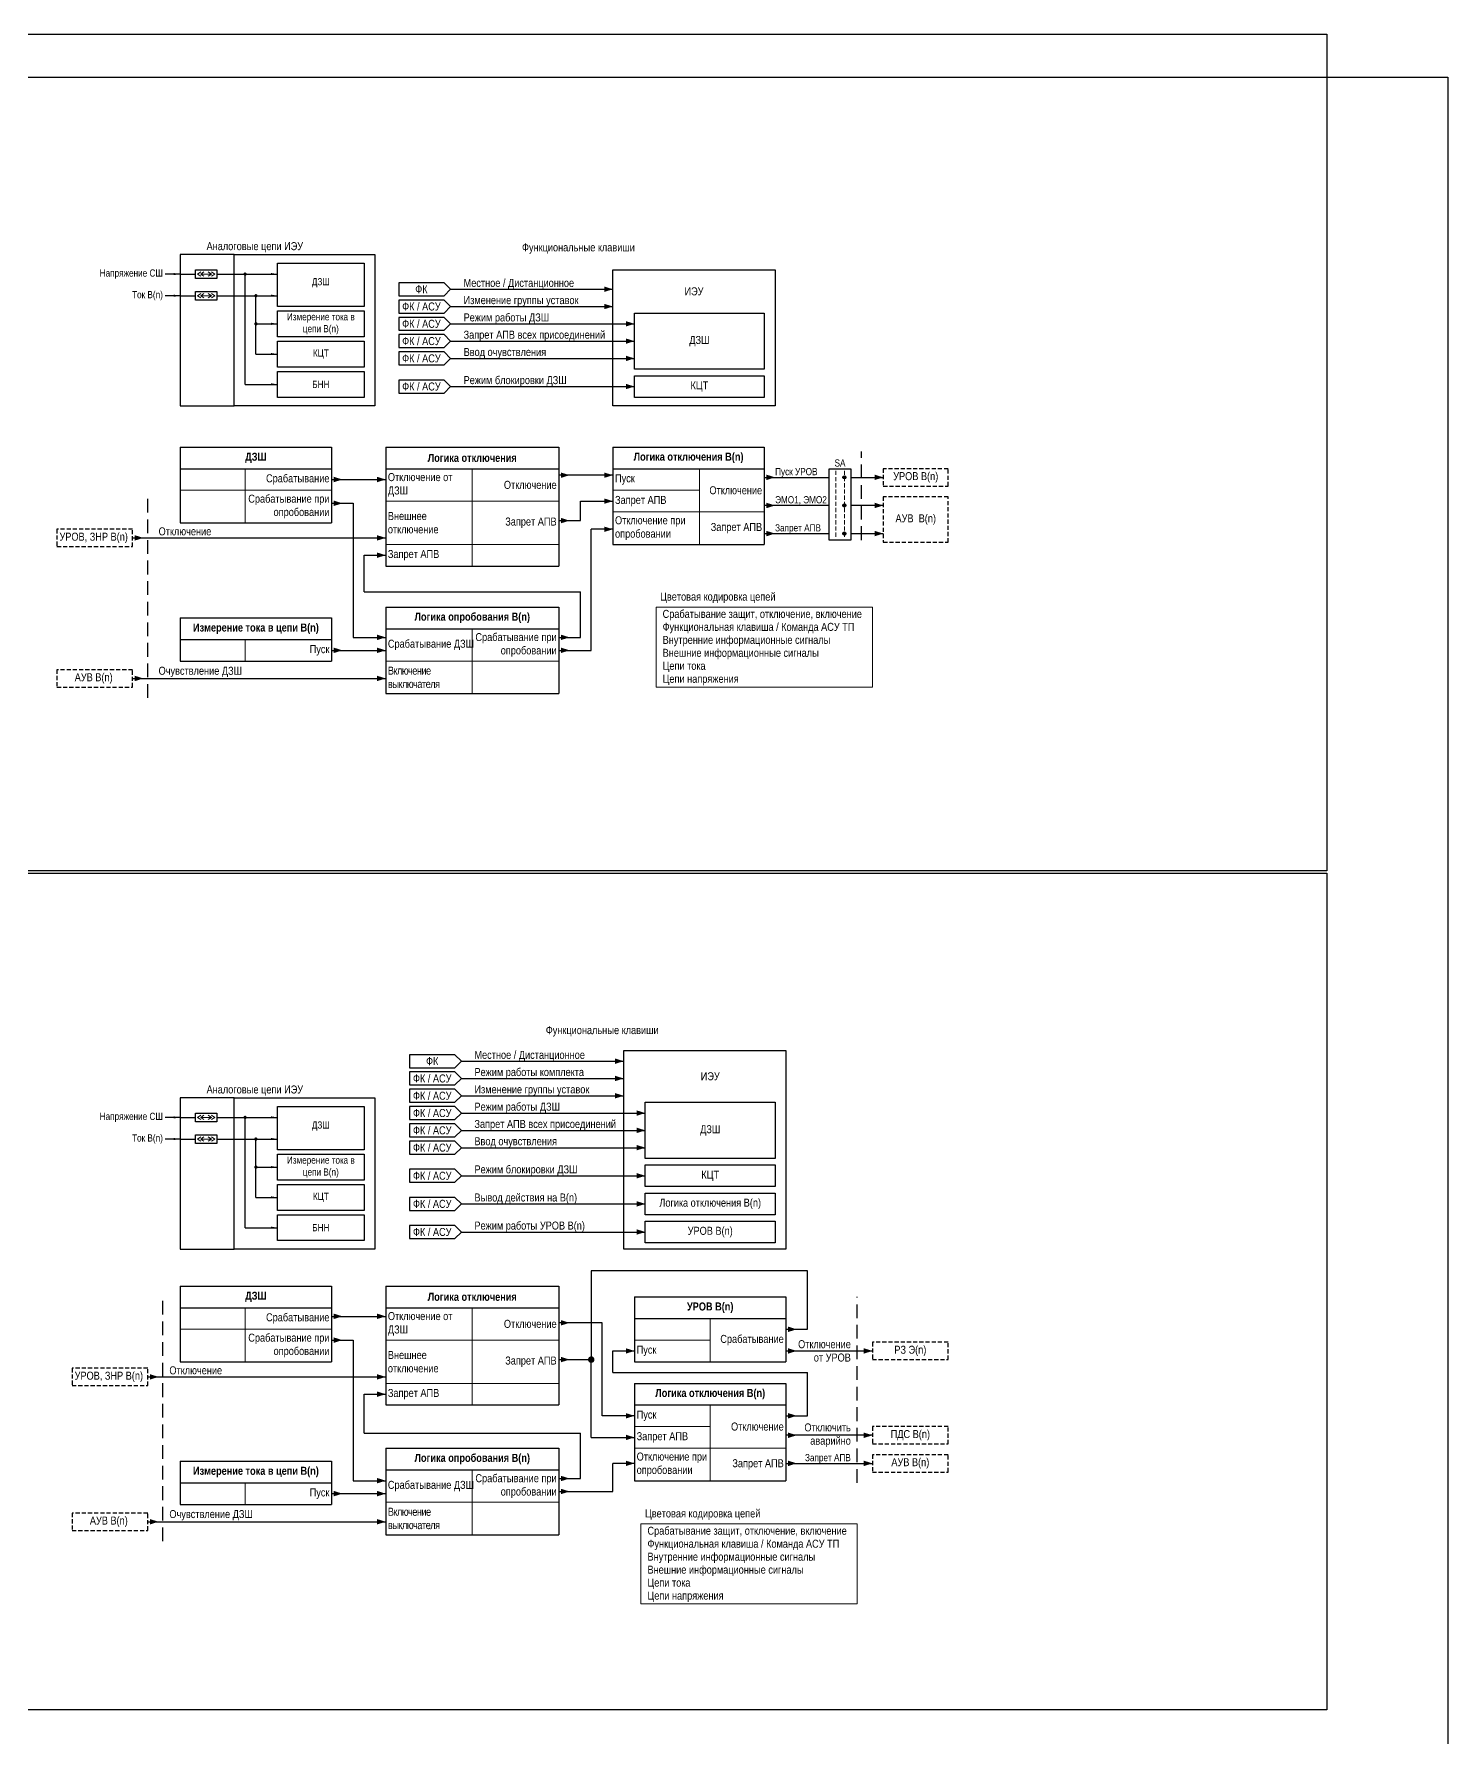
# Model space of a CAD drawing. Header units: millimetres. Extents: x -2550 to 7325, y -3772 to 3128.
# Drawn here: x 372 to 1026, y -3263 to -2475 of the extents above; entities that cross this region are included whole.
import ezdxf
from ezdxf.enums import TextEntityAlignment as Align

# ---------------------------------------------------------------- set-up
doc = ezdxf.new("R2010")
doc.units = ezdxf.units.MM
doc.linetypes.add('штриховая2', pattern=[9.525, 6.35, -3.175])
for name, color, linetype, lineweight in [('Основная', 7, 'Continuous', 30), ('Отключение_включение', 1, 'Continuous', 30), ('Тонкая', 7, 'Continuous', 18), ('Цепи внешние', 84, 'Continuous', 30), ('Цепи внутренние', 5, 'Continuous', 30), ('Цепи ТН', 200, 'Continuous', 30), ('Цепи ТТ', 23, 'Continuous', 30), ('Цепь - ФК и АСУ', 132, 'Continuous', 30), ('Штриховая', 7, 'штриховая2', 20)]:
    doc.layers.add(name, color=color, linetype=linetype, lineweight=lineweight)
doc.styles.add('Narrow', font='ARIALN.TTF')
doc.styles.add('Табл дан', font='ARIALN.TTF')
doc.styles.add('Табл загол', font='ARIALNB.TTF')

# ---------------------------------------------------------------- blocks, each defined once
blk = doc.blocks.new('*T46')
at = {"layer": 'Основная', "color": 0, "linetype": 'ByBlock', "lineweight": -2, "transparency": 16777216}
for p, q in [((0, 0), (80, 0)), ((0, 0), (0, -10)), ((80, 0), (80, -10))]:
    blk.add_line(p, q, dxfattribs=at)
at = {"layer": 'Основная', "color": 0, "linetype": 'ByBlock', "lineweight": 30, "transparency": 16777216}
for p, q in [((0, -10), (80, -10)), ((0, -10), (0, -55)), ((80, -10), (80, -55)), ((0, -55), (80, -55))]:
    blk.add_line(p, q, dxfattribs=at)
at = {"layer": 'Основная', "color": 0, "linetype": 'ByBlock', "lineweight": 18, "transparency": 16777216}
for p, q in [((40, -10), (40, -55)), ((0, -25), (80, -25)), ((0, -45), (80, -45))]:
    blk.add_line(p, q, dxfattribs=at)
at = {"layer": 'Основная', "color": 0, "transparency": 16777216, "char_height": 3.7}
for s, insert, width, attachment_point, style in [('{\\C256;Логика отключения}', (40, -5), 77, 5, 'Табл загол'), ('{\\C256;Отключение от ДЗШ}', (1, -17.5), 38, 4, 'Табл дан'), ('Отключение', (79, -17.5), 38, 6, 'Табл дан'), ('Внешнее отключение', (1, -35), 38, 4, 'Табл дан'), ('Запрет АПВ', (79, -35), 38, 6, 'Табл дан'), ('Запрет АПВ', (1, -50), 38, 4, 'Табл дан')]:
    blk.add_mtext(s, dxfattribs=dict(at, insert=insert, width=width, attachment_point=attachment_point, style=style))
blk = doc.blocks.new('*T47')
at = {"layer": 'Основная', "color": 0, "linetype": 'ByBlock', "lineweight": -2, "transparency": 16777216}
for p, q in [((0, 0), (70, 0)), ((0, 0), (0, -10)), ((70, 0), (70, -10))]:
    blk.add_line(p, q, dxfattribs=at)
at = {"layer": 'Основная', "color": 0, "linetype": 'ByBlock', "lineweight": 30, "transparency": 16777216}
for p, q in [((0, -10), (70, -10)), ((0, -10), (0, -35)), ((70, -10), (70, -35)), ((0, -35), (70, -35))]:
    blk.add_line(p, q, dxfattribs=at)
at = {"layer": 'Основная', "color": 0, "linetype": 'ByBlock', "lineweight": 18, "transparency": 16777216}
for p, q in [((30, -10), (30, -35)), ((0, -20), (70, -20))]:
    blk.add_line(p, q, dxfattribs=at)
at = {"layer": 'Основная', "color": 0, "transparency": 16777216, "char_height": 3.7}
for s, insert, width, attachment_point, style in [('{\\C256;ДЗШ}', (35, -5), 67, 5, 'Табл загол'), ('Срабатывание', (69, -15), 38, 6, 'Табл дан'), ('Срабатывание при опробовании', (69, -27.5), 38, 6, 'Табл дан')]:
    blk.add_mtext(s, dxfattribs=dict(at, insert=insert, width=width, attachment_point=attachment_point, style=style))
blk = doc.blocks.new('*T44')
at = {"layer": 'Основная', "color": 0, "linetype": 'ByBlock', "lineweight": -2, "transparency": 16777216}
for p, q in [((0, 0), (80, 0)), ((0, 0), (0, -10)), ((80, 0), (80, -10))]:
    blk.add_line(p, q, dxfattribs=at)
at = {"layer": 'Основная', "color": 0, "linetype": 'ByBlock', "lineweight": 30, "transparency": 16777216}
for p, q in [((0, -10), (80, -10)), ((0, -10), (0, -40)), ((80, -10), (80, -40)), ((0, -40), (80, -40))]:
    blk.add_line(p, q, dxfattribs=at)
at = {"layer": 'Основная', "color": 0, "linetype": 'ByBlock', "lineweight": 18, "transparency": 16777216}
for p, q in [((40, -10), (40, -40)), ((0, -25), (80, -25))]:
    blk.add_line(p, q, dxfattribs=at)
at = {"layer": 'Основная', "color": 0, "transparency": 16777216, "char_height": 3.7}
for s, insert, width, attachment_point, style in [('Логика опробования В(n)', (40, -5), 77, 5, 'Табл загол'), ('Срабатывание ДЗШ', (1, -17.5), 38, 4, 'Табл дан'), ('Срабатывание при опробовании', (79, -17.5), 38, 6, 'Табл дан'), ('{\\T0.9;Включение выключателя}', (1, -32.5), 38, 4, 'Табл дан')]:
    blk.add_mtext(s, dxfattribs=dict(at, insert=insert, width=width, attachment_point=attachment_point, style=style))
blk = doc.blocks.new('*T45')
at = {"layer": 'Основная', "color": 0, "linetype": 'ByBlock', "lineweight": -2, "transparency": 16777216}
for p, q in [((0, 0), (70, 0)), ((0, 0), (0, -10)), ((70, 0), (70, -10))]:
    blk.add_line(p, q, dxfattribs=at)
at = {"layer": 'Основная', "color": 0, "linetype": 'ByBlock', "lineweight": 30, "transparency": 16777216}
for p, q in [((0, -10), (70, -10)), ((0, -10), (0, -45)), ((70, -10), (70, -45)), ((0, -45), (70, -45))]:
    blk.add_line(p, q, dxfattribs=at)
at = {"layer": 'Основная', "color": 0, "linetype": 'ByBlock', "lineweight": 18, "transparency": 16777216}
for p, q in [((40, -10), (40, -45)), ((0, -20), (40, -20)), ((0, -30), (70, -30))]:
    blk.add_line(p, q, dxfattribs=at)
at = {"layer": 'Основная', "color": 0, "transparency": 16777216, "char_height": 3.7}
for s, insert, width, attachment_point, style in [('{\\C256;Логика отключения В(n)}', (35, -5), 67, 5, 'Табл загол'), ('Пуск', (1, -15), 38, 4, 'Табл дан'), ('Запрет АПВ', (1, -25), 38, 4, 'Табл дан'), ('Отключение', (69, -20), 28, 6, 'Табл дан'), ('Отключение при опробовании', (1, -37.5), 38, 4, 'Табл дан'), ('Запрет АПВ', (69, -37.5), 28, 6, 'Табл дан')]:
    blk.add_mtext(s, dxfattribs=dict(at, insert=insert, width=width, attachment_point=attachment_point, style=style))
blk = doc.blocks.new('*T48')
at = {"layer": 'Основная', "color": 0, "linetype": 'ByBlock', "lineweight": -2, "transparency": 16777216}
for p, q in [((0, 0), (70, 0)), ((0, 0), (0, -10)), ((70, 0), (70, -10))]:
    blk.add_line(p, q, dxfattribs=at)
at = {"layer": 'Основная', "color": 0, "linetype": 'ByBlock', "lineweight": 30, "transparency": 16777216}
for p, q in [((0, -10), (70, -10)), ((0, -10), (0, -20)), ((70, -10), (70, -20)), ((0, -20), (70, -20))]:
    blk.add_line(p, q, dxfattribs=at)
at = {"layer": 'Основная', "color": 0, "linetype": 'ByBlock', "lineweight": 18, "transparency": 16777216}
blk.add_line((30, -10), (30, -20), dxfattribs=at)
at = {"layer": 'Основная', "color": 0, "transparency": 16777216, "char_height": 3.7}
for s, insert, width, attachment_point, style in [('Измерение тока в цепи В(n)', (35, -5), 67, 5, 'Табл загол'), ('Пуск', (69, -15), 38, 6, 'Табл дан')]:
    blk.add_mtext(s, dxfattribs=dict(at, insert=insert, width=width, attachment_point=attachment_point, style=style))
blk = doc.blocks.new('Point')
at = {"layer": 'Основная', "color": 0, "const_width": 1.5}
blk.add_lwpolyline([(-0.75, 0, 1), (0.75, 0, 1)], format="xyb", close=True, dxfattribs=at)
blk = doc.blocks.new('*T49')
at = {"layer": 'Основная', "color": 0, "linetype": 'ByBlock', "lineweight": -2, "transparency": 16777216}
for p, q in [((0, 0), (80, 0)), ((0, 0), (0, -10)), ((80, 0), (80, -10))]:
    blk.add_line(p, q, dxfattribs=at)
at = {"layer": 'Основная', "color": 0, "linetype": 'ByBlock', "lineweight": 30, "transparency": 16777216}
for p, q in [((0, -10), (80, -10)), ((0, -10), (0, -55)), ((80, -10), (80, -55)), ((0, -55), (80, -55))]:
    blk.add_line(p, q, dxfattribs=at)
at = {"layer": 'Основная', "color": 0, "linetype": 'ByBlock', "lineweight": 18, "transparency": 16777216}
for p, q in [((40, -10), (40, -55)), ((0, -25), (80, -25)), ((0, -45), (80, -45))]:
    blk.add_line(p, q, dxfattribs=at)
at = {"layer": 'Основная', "color": 0, "transparency": 16777216, "char_height": 3.7}
for s, insert, width, attachment_point, style in [('{\\C256;Логика отключения}', (40, -5), 77, 5, 'Табл загол'), ('{\\C256;Отключение от ДЗШ}', (1, -17.5), 38, 4, 'Табл дан'), ('Отключение', (79, -17.5), 38, 6, 'Табл дан'), ('Внешнее отключение', (1, -35), 38, 4, 'Табл дан'), ('Запрет АПВ', (79, -35), 38, 6, 'Табл дан'), ('Запрет АПВ', (1, -50), 38, 4, 'Табл дан')]:
    blk.add_mtext(s, dxfattribs=dict(at, insert=insert, width=width, attachment_point=attachment_point, style=style))
blk = doc.blocks.new('*T50')
at = {"layer": 'Основная', "color": 0, "linetype": 'ByBlock', "lineweight": -2, "transparency": 16777216}
for p, q in [((0, 0), (70, 0)), ((0, 0), (0, -10)), ((70, 0), (70, -10))]:
    blk.add_line(p, q, dxfattribs=at)
at = {"layer": 'Основная', "color": 0, "linetype": 'ByBlock', "lineweight": 30, "transparency": 16777216}
for p, q in [((0, -10), (70, -10)), ((0, -10), (0, -35)), ((70, -10), (70, -35)), ((0, -35), (70, -35))]:
    blk.add_line(p, q, dxfattribs=at)
at = {"layer": 'Основная', "color": 0, "linetype": 'ByBlock', "lineweight": 18, "transparency": 16777216}
for p, q in [((30, -10), (30, -35)), ((0, -20), (70, -20))]:
    blk.add_line(p, q, dxfattribs=at)
at = {"layer": 'Основная', "color": 0, "transparency": 16777216, "char_height": 3.7}
for s, insert, width, attachment_point, style in [('{\\C256;ДЗШ}', (35, -5), 67, 5, 'Табл загол'), ('Срабатывание', (69, -15), 38, 6, 'Табл дан'), ('Срабатывание при опробовании', (69, -27.5), 38, 6, 'Табл дан')]:
    blk.add_mtext(s, dxfattribs=dict(at, insert=insert, width=width, attachment_point=attachment_point, style=style))
blk = doc.blocks.new('*T51')
at = {"layer": 'Основная', "color": 0, "linetype": 'ByBlock', "lineweight": -2, "transparency": 16777216}
for p, q in [((0, 0), (80, 0)), ((0, 0), (0, -10)), ((80, 0), (80, -10))]:
    blk.add_line(p, q, dxfattribs=at)
at = {"layer": 'Основная', "color": 0, "linetype": 'ByBlock', "lineweight": 30, "transparency": 16777216}
for p, q in [((0, -10), (80, -10)), ((0, -10), (0, -40)), ((80, -10), (80, -40)), ((0, -40), (80, -40))]:
    blk.add_line(p, q, dxfattribs=at)
at = {"layer": 'Основная', "color": 0, "linetype": 'ByBlock', "lineweight": 18, "transparency": 16777216}
for p, q in [((40, -10), (40, -40)), ((0, -25), (80, -25))]:
    blk.add_line(p, q, dxfattribs=at)
at = {"layer": 'Основная', "color": 0, "transparency": 16777216, "char_height": 3.7}
for s, insert, width, attachment_point, style in [('Логика опробования В(n)', (40, -5), 77, 5, 'Табл загол'), ('Срабатывание ДЗШ', (1, -17.5), 38, 4, 'Табл дан'), ('Срабатывание при опробовании', (79, -17.5), 38, 6, 'Табл дан'), ('{\\T0.9;Включение выключателя}', (1, -32.5), 38, 4, 'Табл дан')]:
    blk.add_mtext(s, dxfattribs=dict(at, insert=insert, width=width, attachment_point=attachment_point, style=style))
blk = doc.blocks.new('*T52')
at = {"layer": 'Основная', "color": 0, "linetype": 'ByBlock', "lineweight": -2, "transparency": 16777216}
for p, q in [((0, 0), (70, 0)), ((0, 0), (0, -10)), ((70, 0), (70, -10))]:
    blk.add_line(p, q, dxfattribs=at)
at = {"layer": 'Основная', "color": 0, "linetype": 'ByBlock', "lineweight": 30, "transparency": 16777216}
for p, q in [((0, -10), (70, -10)), ((0, -10), (0, -45)), ((70, -10), (70, -45)), ((0, -45), (70, -45))]:
    blk.add_line(p, q, dxfattribs=at)
at = {"layer": 'Основная', "color": 0, "linetype": 'ByBlock', "lineweight": 18, "transparency": 16777216}
for p, q in [((35, -10), (35, -45)), ((0, -20), (35, -20)), ((0, -30), (70, -30))]:
    blk.add_line(p, q, dxfattribs=at)
at = {"layer": 'Основная', "color": 0, "transparency": 16777216, "char_height": 3.7}
for s, insert, width, attachment_point, style in [('{\\C256;Логика отключения В(n)}', (35, -5), 67, 5, 'Табл загол'), ('Пуск', (1, -15), 33, 4, 'Табл дан'), ('Запрет АПВ', (1, -25), 33, 4, 'Табл дан'), ('Отключение', (69, -20), 33, 6, 'Табл дан'), ('Отключение при опробовании', (1, -37.5), 33, 4, 'Табл дан'), ('Запрет АПВ', (69, -37.5), 33, 6, 'Табл дан')]:
    blk.add_mtext(s, dxfattribs=dict(at, insert=insert, width=width, attachment_point=attachment_point, style=style))
blk = doc.blocks.new('*T53')
at = {"layer": 'Основная', "color": 0, "linetype": 'ByBlock', "lineweight": -2, "transparency": 16777216}
for p, q in [((0, 0), (70, 0)), ((0, 0), (0, -10)), ((70, 0), (70, -10))]:
    blk.add_line(p, q, dxfattribs=at)
at = {"layer": 'Основная', "color": 0, "linetype": 'ByBlock', "lineweight": 30, "transparency": 16777216}
for p, q in [((0, -10), (70, -10)), ((0, -10), (0, -20)), ((70, -10), (70, -20)), ((0, -20), (70, -20))]:
    blk.add_line(p, q, dxfattribs=at)
at = {"layer": 'Основная', "color": 0, "linetype": 'ByBlock', "lineweight": 18, "transparency": 16777216}
blk.add_line((30, -10), (30, -20), dxfattribs=at)
at = {"layer": 'Основная', "color": 0, "transparency": 16777216, "char_height": 3.7}
for s, insert, width, attachment_point, style in [('Измерение тока в цепи В(n)', (35, -5), 67, 5, 'Табл загол'), ('Пуск', (69, -15), 38, 6, 'Табл дан')]:
    blk.add_mtext(s, dxfattribs=dict(at, insert=insert, width=width, attachment_point=attachment_point, style=style))
blk = doc.blocks.new('*T187')
at = {"layer": 'Основная', "color": 0, "linetype": 'ByBlock', "lineweight": -2, "transparency": 16777216}
for p, q in [((0, 0), (70, 0)), ((0, 0), (0, -10)), ((70, 0), (70, -10))]:
    blk.add_line(p, q, dxfattribs=at)
at = {"layer": 'Основная', "color": 0, "linetype": 'ByBlock', "lineweight": 30, "transparency": 16777216}
for p, q in [((0, -10), (70, -10)), ((0, -10), (0, -30)), ((70, -10), (70, -30)), ((0, -30), (70, -30))]:
    blk.add_line(p, q, dxfattribs=at)
at = {"layer": 'Основная', "color": 0, "linetype": 'ByBlock', "lineweight": 18, "transparency": 16777216}
for p, q in [((35, -10), (35, -30)), ((0, -20), (35, -20))]:
    blk.add_line(p, q, dxfattribs=at)
at = {"layer": 'Основная', "color": 0, "transparency": 16777216, "char_height": 3.7}
for s, insert, width, attachment_point, style in [('{\\C256;УРОВ В(n)}', (35, -5), 67, 5, 'Табл загол'), ('Пуск', (1, -25), 33, 4, 'Табл дан'), ('Срабатывание ', (69, -20), 33, 6, 'Табл дан')]:
    blk.add_mtext(s, dxfattribs=dict(at, insert=insert, width=width, attachment_point=attachment_point, style=style))

msp = doc.modelspace()

# ---------------------------------------------------------------- hatches: boundary and pattern name
at = {"lineweight": 25, "ltscale": 0.25}
h = msp.add_hatch(color=256, dxfattribs=at)
edge = h.paths.add_edge_path()
edge.add_arc((747, -2680), 0.75, 0, 360)
h = msp.add_hatch(color=256, dxfattribs=at)
edge = h.paths.add_edge_path()
edge.add_arc((747, -2693), 0.75, 0, 360)
h = msp.add_hatch(color=256, dxfattribs=at)
edge = h.paths.add_edge_path()
edge.add_arc((747, -2706), 0.75, 0, 360)

# ---------------------------------------------------------------- linework, layer by layer
for centre in [(747, -2680), (747, -2693), (747, -2706)]:
    msp.add_circle(centre, 0.75, dxfattribs=at)
at = {"layer": 'Основная', "color": 1}
for points in [[(4, -2475), (970, -2475), (970, -2862), (4, -2862)], [(4, -2863), (970, -2863), (970, -3250), (4, -3250)]]:
    msp.add_lwpolyline(points, close=True, dxfattribs=at)
at = {"layer": 'Основная'}
for points in [[(-28, -2495), (1026, -2495), (1026, -3772), (-28, -3772)], [(447, -2584), (457, -2584), (457, -2588), (447, -2588)], [(485, -2581), (525, -2581), (525, -2601), (485, -2601)], [(640, -2584), (715, -2584), (715, -2647), (640, -2647)], [(447, -2594), (457, -2594), (457, -2598), (447, -2598)], [(485, -2603), (525, -2603), (525, -2615), (485, -2615)], [(485, -2617), (525, -2617), (525, -2629), (485, -2629)], [(485, -2631), (525, -2631), (525, -2643), (485, -2643)], [(740, -2676), (750, -2676), (750, -2709), (740, -2709)], [(645, -2945), (720, -2945), (720, -3037), (645, -3037)], [(447, -2974), (457, -2974), (457, -2978), (447, -2978)], [(485, -2971), (525, -2971), (525, -2991), (485, -2991)], [(447, -2984), (457, -2984), (457, -2988), (447, -2988)], [(485, -2993), (525, -2993), (525, -3005), (485, -3005)], [(485, -3007), (525, -3007), (525, -3019), (485, -3019)], [(485, -3021), (525, -3021), (525, -3033), (485, -3033)]]:
    msp.add_lwpolyline(points, close=True, dxfattribs=at)
at = {"layer": 'Основная', "ltscale": 0.3}
for points in [[(465, -2577), (440, -2577), (440, -2647), (465, -2647)], [(465, -2967), (440, -2967), (440, -3037), (465, -3037)]]:
    msp.add_lwpolyline(points, dxfattribs=at)
for points in [[(465, -2577), (530, -2577), (530, -2647), (465, -2647)], [(650, -2604), (710, -2604), (710, -2630), (650, -2630)], [(650, -2633), (710, -2633), (710, -2643), (650, -2643)], [(465, -2967), (530, -2967), (530, -3037), (465, -3037)], [(655, -2969), (715, -2969), (715, -2995), (655, -2995)], [(655, -2998), (715, -2998), (715, -3008), (655, -3008)], [(655, -3011), (715, -3011), (715, -3021), (655, -3021)], [(655, -3024), (715, -3024), (715, -3034), (655, -3034)]]:
    msp.add_lwpolyline(points, close=True, dxfattribs=at)
at = {"layer": 'Отключение_включение', "ltscale": 0.3}
for points in [[(620, -2679, 0, 2.5, 0), (616, -2679, 0, 0, 0)], [(640, -2679, 0, 2.5, 0), (636, -2679, 0, 0, 0)], [(515, -2681, 0, 2.5, 0), (511, -2681, 0, 0, 0)], [(535, -2681, 0, 2.5, 0), (531, -2681, 0, 0, 0)], [(715, -2693, 0, 2.5, 0), (711, -2693, 0, 0, 0)], [(765, -2693, 0, 2.5, 0), (761, -2693, 0, 0, 0)], [(423, -2708, 0, 2.5, 0), (419, -2708, 0, 0, 0)], [(535, -2708, 0, 2.5, 0), (531, -2708, 0, 0, 0)], [(640, -2704, 0, 2.5, 0), (636, -2704, 0, 0, 0)], [(620, -2760, 0, 2.5, 0), (616, -2760, 0, 0, 0)], [(515, -3068, 0, 2.5, 0), (511, -3068, 0, 0, 0)], [(535, -3068, 0, 2.5, 0), (531, -3068, 0, 0, 0)], [(620, -3071, 0, 2.5, 0), (616, -3071, 0, 0, 0)], [(725, -3084, 0, 2.5, 0), (721, -3084, 0, 0, 0)], [(760, -3084, 0, 2.5, 0), (756, -3084, 0, 0, 0)], [(430, -3096, 0, 2.5, 0), (426, -3096, 0, 0, 0)], [(535, -3096, 0, 2.5, 0), (531, -3096, 0, 0, 0)], [(650, -3114, 0, 2.5, 0), (646, -3114, 0, 0, 0)], [(725, -3123, 0, 2.5, 0), (721, -3123, 0, 0, 0)], [(760, -3123, 0, 2.5, 0), (756, -3123, 0, 0, 0)], [(650, -3136, 0, 2.5, 0), (646, -3136, 0, 0, 0)], [(620, -3149, 0, 2.5, 0), (616, -3149, 0, 0, 0)]]:
    msp.add_lwpolyline(points, format="xyseb", dxfattribs=at)
at = {"layer": 'Отключение_включение'}
for points in [[(640, -2679), (615, -2679)], [(418, -2708), (535, -2708)], [(635, -3071), (615, -3071)], [(720, -3084), (760, -3084)], [(425, -3096), (535, -3096)]]:
    msp.add_lwpolyline(points, dxfattribs=at)
at = {"layer": 'Отключение_включение', "ltscale": 0.3}
for points in [[(510, -2681), (535, -2681)], [(740, -2693), (710, -2693)], [(765, -2693), (750, -2693)], [(630, -2760), (630, -2704)], [(640, -2704), (630, -2704)], [(615, -2760), (630, -2760)], [(510, -3068), (535, -3068)], [(635, -3114), (635, -3071)], [(650, -3114), (635, -3114)], [(760, -3123), (720, -3123)], [(640, -3149), (640, -3136)], [(650, -3136), (640, -3136)], [(615, -3149), (640, -3149)]]:
    msp.add_lwpolyline(points, dxfattribs=at)
at = {"layer": 'Тонкая', "ltscale": 0.25}
for p, q in [((448, -2586), (449.5, -2585)), ((449.5, -2587), (448, -2586)), ((449.5, -2586), (451, -2585)), ((451, -2587), (449.5, -2586)), ((454.5, -2586), (453, -2585)), ((453, -2587), (454.5, -2586)), ((456, -2586), (454.5, -2585)), ((454.5, -2587), (456, -2586)), ((448, -2596), (449.5, -2595)), ((449.5, -2597), (448, -2596)), ((449.5, -2596), (451, -2595)), ((451, -2597), (449.5, -2596)), ((454.5, -2596), (453, -2595)), ((453, -2597), (454.5, -2596)), ((456, -2596), (454.5, -2595)), ((454.5, -2597), (456, -2596)), ((448, -2976), (449.5, -2975)), ((449.5, -2977), (448, -2976)), ((449.5, -2976), (451, -2975)), ((451, -2977), (449.5, -2976)), ((454.5, -2976), (453, -2975)), ((453, -2977), (454.5, -2976)), ((456, -2976), (454.5, -2975)), ((454.5, -2977), (456, -2976)), ((448, -2986), (449.5, -2985)), ((449.5, -2987), (448, -2986)), ((449.5, -2986), (451, -2985)), ((451, -2987), (449.5, -2986)), ((454.5, -2986), (453, -2985)), ((453, -2987), (454.5, -2986)), ((456, -2986), (454.5, -2985)), ((454.5, -2987), (456, -2986))]:
    msp.add_line(p, q, dxfattribs=at)
at = {"layer": 'Тонкая'}
for p, q in [((454.5, -2586), (449.5, -2586)), ((454.5, -2596), (449.5, -2596)), ((454.5, -2976), (449.5, -2976)), ((454.5, -2986), (449.5, -2986))]:
    msp.add_line(p, q, dxfattribs=at)
at = {"layer": 'Тонкая', "ltscale": 0.3}
for points in [[(660, -2740), (760, -2740), (760, -2777), (660, -2777)], [(653, -3164), (753, -3164), (753, -3201), (653, -3201)]]:
    msp.add_lwpolyline(points, close=True, dxfattribs=at)
at = {"layer": 'Цепи внешние', "ltscale": 0.3}
for points in [[(765, -2680, 0, 2.5, 0), (761, -2680, 0, 0, 0)], [(765, -2706, 0, 2.5, 0), (761, -2706, 0, 0, 0)], [(423, -2773, 0, 2.5, 0), (419, -2773, 0, 0, 0)], [(535, -2773, 0, 2.5, 0), (531, -2773, 0, 0, 0)], [(725, -3136, 0, 2.5, 0), (721, -3136, 0, 0, 0)], [(760, -3136, 0, 2.5, 0), (756, -3136, 0, 0, 0)], [(430, -3163, 0, 2.5, 0), (426, -3163, 0, 0, 0)], [(535, -3163, 0, 2.5, 0), (531, -3163, 0, 0, 0)]]:
    msp.add_lwpolyline(points, format="xyseb", dxfattribs=at)
at = {"layer": 'Цепи внешние', "linetype": 'штриховая2', "ltscale": 0.3}
for points in [[(795, -2676), (765, -2676), (765, -2684), (795, -2684)], [(795, -2689), (765, -2689), (765, -2710), (795, -2710)], [(418, -2704), (383, -2704), (383, -2712), (418, -2712)], [(418, -2769), (383, -2769), (383, -2777), (418, -2777)], [(795, -3080), (760, -3080), (760, -3088), (795, -3088)], [(425, -3092), (390, -3092), (390, -3100), (425, -3100)], [(795, -3119), (760, -3119), (760, -3127), (795, -3127)], [(795, -3132), (760, -3132), (760, -3140), (795, -3140)], [(425, -3159), (390, -3159), (390, -3167), (425, -3167)]]:
    msp.add_lwpolyline(points, close=True, dxfattribs=at)
at = {"layer": 'Цепи внешние', "ltscale": 0.3}
for points in [[(750, -2680), (765, -2680)], [(750, -2706), (765, -2706)], [(720, -3136), (760, -3136)]]:
    msp.add_lwpolyline(points, dxfattribs=at)
at = {"layer": 'Цепи внешние'}
for points in [[(418, -2773), (535, -2773)], [(425, -3163), (535, -3163)]]:
    msp.add_lwpolyline(points, dxfattribs=at)
at = {"layer": 'Цепи внутренние', "linetype": 'штриховая2'}
for points in [[(755, -2709), (755, -2668)], [(425, -2782), (425, -2689)], [(432, -3172), (432, -3060)], [(753, -3145), (753, -3059)]]:
    msp.add_lwpolyline(points, dxfattribs=at)
at = {"layer": 'Цепи внутренние', "ltscale": 0.3}
for points in [[(715, -2680, 0, 2.5, 0), (711, -2680, 0, 0, 0)], [(515, -2692, 0, 2.5, 0), (511, -2692, 0, 0, 0)], [(640, -2691, 0, 2.5, 0), (636, -2691, 0, 0, 0)], [(620, -2700, 0, 2.5, 0), (616, -2700, 0, 0, 0)], [(715, -2706, 0, 2.5, 0), (711, -2706, 0, 0, 0)], [(535, -2716, 0, 2.5, 0), (531, -2716, 0, 0, 0)], [(535, -2754, 0, 2.5, 0), (531, -2754, 0, 0, 0)], [(620, -2754, 0, 2.5, 0), (616, -2754, 0, 0, 0)], [(515, -2760, 0, 2.5, 0), (511, -2760, 0, 0, 0)], [(535, -2760, 0, 2.5, 0), (531, -2760, 0, 0, 0)], [(725, -3074, 0, 2.5, 0), (721, -3074, 0, 0, 0)], [(515, -3079, 0, 2.5, 0), (511, -3079, 0, 0, 0)], [(620, -3088, 0, 2.5, 0), (616, -3088, 0, 0, 0)], [(650, -3084, 0, 2.5, 0), (646, -3084, 0, 0, 0)], [(535, -3104, 0, 2.5, 0), (531, -3104, 0, 0, 0)], [(725, -3114, 0, 2.5, 0), (721, -3114, 0, 0, 0)], [(650, -3124, 0, 2.5, 0), (646, -3124, 0, 0, 0)], [(535, -3144, 0, 2.5, 0), (531, -3144, 0, 0, 0)], [(620, -3143, 0, 2.5, 0), (616, -3143, 0, 0, 0)], [(515, -3150, 0, 2.5, 0), (511, -3150, 0, 0, 0)], [(535, -3150, 0, 2.5, 0), (531, -3150, 0, 0, 0)]]:
    msp.add_lwpolyline(points, format="xyseb", dxfattribs=at)
for points in [[(710, -2680), (740, -2680)], [(510, -2692), (520, -2692)], [(520, -2692), (520, -2754)], [(625, -2691), (640, -2691)], [(625, -2700), (625, -2691)], [(615, -2700), (625, -2700)], [(710, -2706), (740, -2706)], [(525, -2716), (535, -2716)], [(525, -2733), (525, -2716)], [(520, -2754), (535, -2754)], [(615, -2754), (625, -2754)], [(510, -2760), (535, -2760)], [(510, -3079), (520, -3079)], [(520, -3079), (520, -3144)], [(615, -3088), (630, -3088)], [(640, -3084), (650, -3084)], [(640, -3094), (730, -3094)], [(525, -3104), (535, -3104)], [(525, -3122), (525, -3104)], [(720, -3114), (730, -3114)], [(630, -3124), (650, -3124)], [(520, -3144), (535, -3144)], [(615, -3143), (625, -3143)], [(510, -3150), (535, -3150)]]:
    msp.add_lwpolyline(points, dxfattribs=at)
at = {"layer": 'Цепи внутренние'}
for points in [[(525, -2733), (625, -2733)], [(625, -2754), (625, -2733)], [(730, -3047), (630, -3047)], [(630, -3047), (630, -3089)], [(730, -3074), (730, -3047)], [(720, -3074), (730, -3074)], [(630, -3124), (630, -3088)], [(640, -3094), (640, -3084)], [(730, -3114), (730, -3094)], [(525, -3122), (625, -3122)], [(625, -3143), (625, -3122)]]:
    msp.add_lwpolyline(points, dxfattribs=at)
at = {"layer": 'Цепи ТН', "ltscale": 0.3}
for points in [[(440, -2586), (433, -2586)], [(440, -2586), (447, -2586)], [(457, -2586), (485, -2586)], [(470, -2637), (485, -2637)], [(440, -2976), (433, -2976)], [(440, -2976), (447, -2976)], [(457, -2976), (485, -2976)], [(470, -3027), (485, -3027)]]:
    msp.add_lwpolyline(points, dxfattribs=at)
at = {"layer": 'Цепи ТН'}
for points in [[(440, -2586, 0, 1, 0), (437, -2586, 0, 0, 0)], [(485, -2586, 0, 1, 0), (482, -2586, 0, 0, 0)], [(485, -2637, 0, 1, 0), (482, -2637, 0, 0, 0)], [(440, -2976, 0, 1, 0), (437, -2976, 0, 0, 0)], [(485, -2976, 0, 1, 0), (482, -2976, 0, 0, 0)], [(485, -3027, 0, 1, 0), (482, -3027, 0, 0, 0)]]:
    msp.add_lwpolyline(points, format="xyseb", dxfattribs=at)
for points in [[(470, -2637), (470, -2586)], [(470, -3027), (470, -2976)]]:
    msp.add_lwpolyline(points, dxfattribs=at)
at = {"layer": 'Цепи ТТ', "ltscale": 0.3}
for points in [[(440, -2596), (433, -2596)], [(440, -2596), (433, -2596)], [(440, -2596), (447, -2596)], [(457, -2596), (485, -2596)], [(475, -2609), (485, -2609)], [(475, -2623), (485, -2623)], [(440, -2986), (433, -2986)], [(440, -2986), (433, -2986)], [(440, -2986), (447, -2986)], [(457, -2986), (485, -2986)], [(475, -2999), (485, -2999)], [(475, -3013), (485, -3013)]]:
    msp.add_lwpolyline(points, dxfattribs=at)
at = {"layer": 'Цепи ТТ'}
for points in [[(440, -2596, 0, 1, 0), (437, -2596, 0, 0, 0)], [(485, -2596, 0, 1, 0), (482, -2596, 0, 0, 0)], [(485, -2609, 0, 1, 0), (482, -2609, 0, 0, 0)], [(485, -2623, 0, 1, 0), (482, -2623, 0, 0, 0)], [(440, -2986, 0, 1, 0), (437, -2986, 0, 0, 0)], [(485, -2986, 0, 1, 0), (482, -2986, 0, 0, 0)], [(485, -2999, 0, 1, 0), (482, -2999, 0, 0, 0)], [(485, -3013, 0, 1, 0), (482, -3013, 0, 0, 0)]]:
    msp.add_lwpolyline(points, format="xyseb", dxfattribs=at)
for points in [[(475, -2623), (475, -2596)], [(475, -3013), (475, -2986)]]:
    msp.add_lwpolyline(points, dxfattribs=at)
at = {"layer": 'Цепь - ФК и АСУ', "ltscale": 0.3}
for points in [[(565, -2593), (562, -2590), (541, -2590), (541, -2596), (562, -2596), (565, -2593)], [(565, -2601), (562, -2598), (541, -2598), (541, -2604), (562, -2604), (565, -2601)], [(565, -2609), (562, -2606), (541, -2606), (541, -2612), (562, -2612), (565, -2609)], [(565, -2617), (562, -2614), (541, -2614), (541, -2620), (562, -2620), (565, -2617)], [(565, -2625), (562, -2622), (541, -2622), (541, -2628), (562, -2628), (565, -2625)], [(565, -2638), (562, -2635), (541, -2635), (541, -2641), (562, -2641), (565, -2638)], [(570, -2950), (567, -2947), (546, -2947), (546, -2953), (567, -2953), (570, -2950)], [(570, -2958), (567, -2955), (546, -2955), (546, -2961), (567, -2961), (570, -2958)], [(570, -2966), (567, -2963), (546, -2963), (546, -2969), (567, -2969), (570, -2966)], [(570, -2974), (567, -2971), (546, -2971), (546, -2977), (567, -2977), (570, -2974)], [(570, -2982), (567, -2979), (546, -2979), (546, -2985), (567, -2985), (570, -2982)], [(570, -2990), (567, -2987), (546, -2987), (546, -2993), (567, -2993), (570, -2990)], [(570, -3003), (567, -3000), (546, -3000), (546, -3006), (567, -3006), (570, -3003)], [(570, -3016), (567, -3013), (546, -3013), (546, -3019), (567, -3019), (570, -3016)], [(570, -3029), (567, -3026), (546, -3026), (546, -3032), (567, -3032), (570, -3029)]]:
    msp.add_lwpolyline(points, dxfattribs=at)
for points in [[(640, -2593, 0, 2.5, 0), (636, -2593, 0, 0, 0)], [(640, -2601, 0, 2.5, 0), (636, -2601, 0, 0, 0)], [(650, -2609, 0, 2.5, 0), (646, -2609, 0, 0, 0)], [(650, -2617, 0, 2.5, 0), (646, -2617, 0, 0, 0)], [(650, -2625, 0, 2.5, 0), (646, -2625, 0, 0, 0)], [(650, -2638, 0, 2.5, 0), (646, -2638, 0, 0, 0)], [(645, -2950, 0, 2.5, 0), (641, -2950, 0, 0, 0)], [(645, -2958, 0, 2.5, 0), (641, -2958, 0, 0, 0)], [(645, -2966, 0, 2.5, 0), (641, -2966, 0, 0, 0)], [(655, -2974, 0, 2.5, 0), (651, -2974, 0, 0, 0)], [(655, -2982, 0, 2.5, 0), (651, -2982, 0, 0, 0)], [(655, -2990, 0, 2.5, 0), (651, -2990, 0, 0, 0)], [(655, -3003, 0, 2.5, 0), (651, -3003, 0, 0, 0)], [(655, -3016, 0, 2.5, 0), (651, -3016, 0, 0, 0)], [(655, -3029, 0, 2.5, 0), (651, -3029, 0, 0, 0)]]:
    msp.add_lwpolyline(points, format="xyseb", dxfattribs=at)
at = {"layer": 'Цепь - ФК и АСУ'}
for points in [[(565, -2593), (640, -2593)], [(565, -2601), (640, -2601)], [(565, -2609), (650, -2609)], [(565, -2617), (650, -2617)], [(565, -2625), (650, -2625)], [(565, -2638), (650, -2638)], [(570, -2950), (645, -2950)], [(570, -2958), (645, -2958)], [(570, -2966), (645, -2966)], [(570, -2974), (655, -2974)], [(570, -2982), (655, -2982)], [(570, -2990), (655, -2990)], [(570, -3003), (655, -3003)], [(570, -3016), (655, -3016)], [(570, -3029), (655, -3029)]]:
    msp.add_lwpolyline(points, dxfattribs=at)
at = {"layer": 'Штриховая', "ltscale": 0.3}
for p, q in [((743, -2677), (743, -2708)), ((747, -2677), (747, -2708))]:
    msp.add_line(p, q, dxfattribs=at)

# ---------------------------------------------------------------- block references
for name, p in [('*T47', (440, -2666)), ('*T46', (535, -2666)), ('*T45', (640, -2666)), ('*T44', (535, -2740)), ('*T48', (440, -2745)), ('*T50', (440, -3054)), ('*T49', (535, -3054)), ('*T187', (650, -3059)), ('*T52', (650, -3099)), ('*T53', (440, -3135)), ('*T51', (535, -3129))]:
    msp.add_blockref(name, p)
at = {"layer": 'Цепи внутренние'}
msp.add_blockref('Point', (630, -3088), dxfattribs=at)
at = {"layer": 'Цепи ТН', "xscale": 0.5, "yscale": 0.5, "zscale": 0.5}
for p in [(470, -2586), (470, -2976)]:
    msp.add_blockref('Point', p, dxfattribs=at)
at = {"layer": 'Цепи ТТ', "xscale": 0.5, "yscale": 0.5, "zscale": 0.5}
for p in [(475, -2596), (475, -2609), (475, -2986), (475, -2999)]:
    msp.add_blockref('Point', p, dxfattribs=at)

# ---------------------------------------------------------------- texts
at = {"layer": 'Основная', "style": 'Narrow'}
for s, p in [('Пуск УРОВ', (715, -2679)), ('ЭМО1, ЭМО2', (715, -2692)), ('Запрет АПВ', (715, -2705))]:
    msp.add_text(s, height=3.3, dxfattribs=at).set_placement(p)
for s, height, p in [('SA', 3.3, (745, -2675)), ('Цветовая кодировка цепей', 3.7, (688.5, -2737)), ('Цветовая кодировка цепей', 3.7, (681.5, -3161))]:
    msp.add_text(s, height=height, dxfattribs=at).set_placement(p, align=Align.CENTER)
msp.add_text('Запрет АПВ', height=3.3, dxfattribs=at).set_placement((750, -3135), align=Align.RIGHT)
for s, insert, char_height, width, attachment_point in [('Аналоговые цепи ИЭУ', (474.5, -2576), 3.7, 94, 8), ('Функциональные клавиши', (624.07, -2576.6), 3.7, 94, 8), ('Напряжение СШ ', (432, -2586), 3.3, 31, 6), ('ДЗШ', (505, -2590), 3.3, 40, 5), ('ФК', (551.5, -2593), 3.7, 21, 5), ('Местное / Дистанционное', (571, -2593), 3.7, 89, 7), ('ИЭУ', (677.5, -2594), 3.7, 75, 5), ('Ток В(n) ', (432, -2596), 3.3, 31, 6), ('ФК / АСУ', (551.5, -2601), 3.7, 21, 5), ('Изменение группы уставок', (571, -2601), 3.7, 89, 7), ('{\\C0;Измерение }тока в цепи В(n)', (505, -2609), 3.3, 40, 5), ('ФК / АСУ', (551.5, -2609), 3.7, 21, 5), ('Режим работы ДЗШ', (571, -2609), 3.7, 89, 7), ('ФК / АСУ', (551.5, -2617), 3.7, 21, 5), ('Запрет АПВ всех присоединений', (571, -2617), 3.7, 74, 7), ('ДЗШ', (680, -2617), 3.7, 60, 5), ('КЦТ', (505, -2623), 3.3, 40, 5), ('ФК / АСУ', (551.5, -2625), 3.7, 21, 5), ('Ввод очувствления', (571, -2625), 3.7, 74, 7), ('БНН', (505, -2637), 3.3, 40, 5), ('ФК / АСУ', (551.5, -2638), 3.7, 21, 5), ('Режим блокировки ДЗШ', (571, -2638), 3.7, 74, 7), ('КЦТ', (680, -2638), 3.7, 60, 5), ('УРОВ В(n)', (780, -2680), 3.7, 30, 5), ('АУВ  В(n)', (780, -2699.5), 3.7, 30, 5), ('УРОВ, ЗНР В(n)', (400, -2708), 3.7, 34, 5), ('Отключение', (430, -2705), 3.7, 77, 4), ('АУВ В(n)', (400, -2773), 3.7, 34, 5), ('Очувствление ДЗШ', (430, -2770), 3.7, 77, 4), ('Функциональные клавиши', (635.07, -2938.6), 3.7, 94, 8), ('Местное / Дистанционное', (576, -2950), 3.7, 89, 7), ('ФК', (556.5, -2950), 3.7, 21, 5), ('Режим работы комплекта', (576, -2958), 3.7, 89, 7), ('Аналоговые цепи ИЭУ', (474.5, -2966), 3.7, 94, 8), ('ФК / АСУ', (556.5, -2958), 3.7, 21, 5), ('Изменение группы уставок', (576, -2966), 3.7, 89, 7), ('ИЭУ', (685, -2957), 3.7, 80, 5), ('ФК / АСУ', (556.5, -2966), 3.7, 21, 5), ('Режим работы ДЗШ', (576, -2974), 3.7, 89, 7), ('Напряжение СШ ', (432, -2976), 3.3, 31, 6), ('ДЗШ', (505, -2980), 3.3, 40, 5), ('ФК / АСУ', (556.5, -2974), 3.7, 21, 5), ('Запрет АПВ всех присоединений', (576, -2982), 3.7, 74, 7), ('Ток В(n) ', (432, -2986), 3.3, 31, 6), ('ФК / АСУ', (556.5, -2982), 3.7, 21, 5), ('Ввод очувствления', (576, -2990), 3.7, 74, 7), ('ДЗШ', (685, -2982), 3.7, 60, 5), ('{\\C0;Измерение }тока в цепи В(n)', (505, -2999), 3.3, 40, 5), ('ФК / АСУ', (556.5, -2990), 3.7, 21, 5), ('ФК / АСУ', (556.5, -3003), 3.7, 21, 5), ('Режим блокировки ДЗШ', (576, -3003), 3.7, 74, 7), ('КЦТ', (685, -3003), 3.7, 60, 5), ('КЦТ', (505, -3013), 3.3, 40, 5), ('ФК / АСУ', (556.5, -3016), 3.7, 21, 5), ('Вывод действия на В(n)', (576, -3016), 3.7, 60, 7), ('Логика отключения В(n)', (685, -3016), 3.7, 60, 5), ('БНН', (505, -3027), 3.3, 40, 5), ('Режим работы УРОВ В(n)', (576, -3029), 3.7, 60, 7), ('ФК / АСУ', (556.5, -3029), 3.7, 21, 5), ('УРОВ В(n)', (685, -3029), 3.7, 60, 5), ('Отключение\\P от УРОВ', (750, -3084), 3.7, 24.5997, 6), ('РЗ Э(n)', (777.5, -3084), 3.7, 35, 5), ('УРОВ, ЗНР В(n)', (407, -3096), 3.7, 34, 5), ('Отключение', (435, -3093), 3.7, 77, 4), ('Отключить аварийно', (750, -3123), 3.7, 24.5997, 6), ('ПДС В(n)', (777.5, -3123), 3.7, 35, 5), ('АУВ В(n)', (777.5, -3136), 3.7, 35, 5), ('Очувствление ДЗШ', (435, -3160), 3.7, 77, 4), ('АУВ В(n)', (407, -3163), 3.7, 34, 5)]:
    msp.add_mtext(s, dxfattribs=dict(at, insert=insert, char_height=char_height, width=width, attachment_point=attachment_point))
at = {"layer": 'Отключение_включение', "style": 'Narrow'}
for p in [(663, -2745), (656, -3169)]:
    msp.add_text('Срабатывание защит, отключение, включение', height=3.7, dxfattribs=at).set_placement(p)
at = {"layer": 'Цепи внешние', "style": 'Narrow'}
for p in [(663, -2763), (656, -3187)]:
    msp.add_text('Внешние информационные сигналы', height=3.7, dxfattribs=at).set_placement(p)
at = {"layer": 'Цепи внутренние', "style": 'Narrow'}
for p in [(663, -2757), (656, -3181)]:
    msp.add_text('Внутренние информационные сигналы', height=3.7, dxfattribs=at).set_placement(p)
at = {"layer": 'Цепи ТН', "style": 'Narrow'}
for p in [(663, -2775), (656, -3199)]:
    msp.add_text('Цепи напряжения', height=3.7, dxfattribs=at).set_placement(p)
at = {"layer": 'Цепи ТТ', "style": 'Narrow'}
for p in [(663, -2769), (656, -3193)]:
    msp.add_text('Цепи тока', height=3.7, dxfattribs=at).set_placement(p)
at = {"layer": 'Цепь - ФК и АСУ', "style": 'Narrow'}
for p in [(663, -2751), (656, -3175)]:
    msp.add_text('Функциональная клавиша / Команда АСУ ТП', height=3.7, dxfattribs=at).set_placement(p)

doc.saveas('drawing.dxf')
